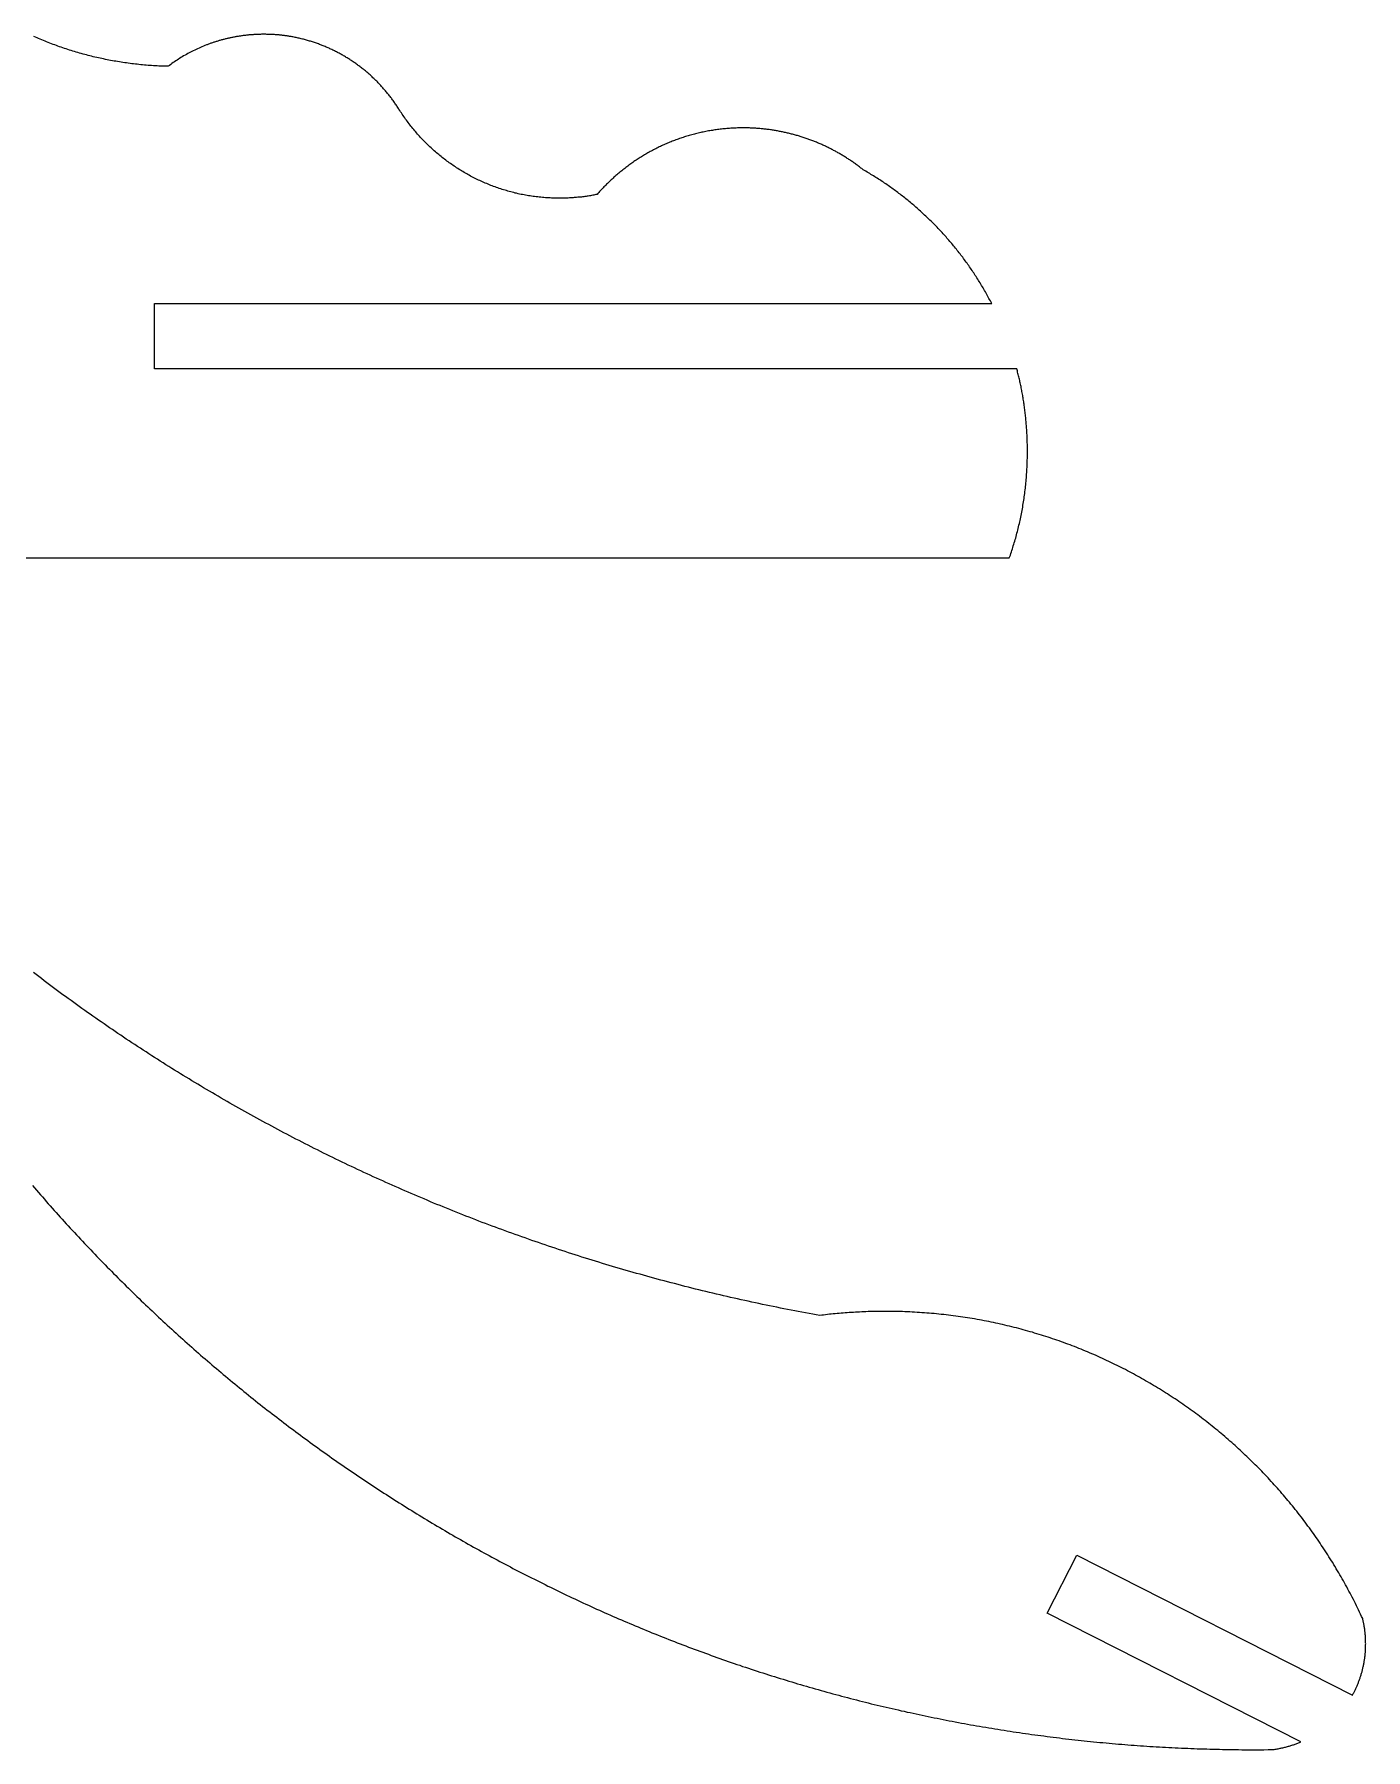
# Model space of a CAD drawing. Extents: x -331 to 1103, y -532 to 1751.
# Drawn here: x 727.1 to 976.3, y 848.4 to 1169.5 of the extents above; entities that cross this region are included whole.
import ezdxf

# ---------------------------------------------------------------- set-up
doc = ezdxf.new("R2010")
doc.units = 0
doc.layers.add('Default_Layer', color=1, linetype='CONTINUOUS')

msp = doc.modelspace()

# ---------------------------------------------------------------- linework, layer by layer
at = {"layer": 'Default_Layer'}
for points in [[(606.37, 1071.5), (909.61, 1071.5), (909.71, 1071.78), (909.81, 1072.06), (909.91, 1072.34), (910, 1072.63), (910.1, 1072.91), (910.19, 1073.2), (910.28, 1073.49), (910.37, 1073.77), (910.46, 1074.06), (910.55, 1074.36), (910.64, 1074.65), (910.72, 1074.94), (910.81, 1075.24), (910.89, 1075.53), (910.97, 1075.83), (911.05, 1076.13), (911.13, 1076.43), (911.2, 1076.73), (911.28, 1077.03), (911.35, 1077.33), (911.42, 1077.64), (911.5, 1077.94), (911.56, 1078.25), (911.63, 1078.55), (911.7, 1078.86), (911.76, 1079.17), (911.83, 1079.48), (911.89, 1079.79), (911.95, 1080.1), (912.01, 1080.42), (912.06, 1080.73), (912.12, 1081.04), (912.17, 1081.36), (912.22, 1081.68), (912.27, 1081.99), (912.32, 1082.31), (912.37, 1082.63), (912.42, 1082.95), (912.46, 1083.27), (912.5, 1083.59), (912.54, 1083.91), (912.58, 1084.24), (912.62, 1084.56), (912.65, 1084.88), (912.69, 1085.21), (912.72, 1085.53), (912.75, 1085.86), (912.78, 1086.19), (912.81, 1086.51), (912.83, 1086.84), (912.86, 1087.17), (912.88, 1087.5), (912.9, 1087.83), (912.92, 1088.16), (912.94, 1088.49), (912.95, 1088.82), (912.97, 1089.16), (912.98, 1089.49), (912.99, 1089.82), (913, 1090.16), (913, 1090.49), (913.01, 1090.83), (913.01, 1091.16), (913.01, 1091.5), (913.01, 1091.75), (913.01, 1092.01), (913, 1092.27), (913, 1092.52), (913, 1092.78), (912.99, 1093.04), (912.98, 1093.29), (912.98, 1093.55), (912.97, 1093.8), (912.96, 1094.06), (912.95, 1094.31), (912.93, 1094.56), (912.92, 1094.82), (912.91, 1095.07), (912.89, 1095.32), (912.88, 1095.58), (912.86, 1095.83), (912.84, 1096.08), (912.82, 1096.33), (912.8, 1096.58), (912.78, 1096.83), (912.76, 1097.08), (912.74, 1097.33), (912.71, 1097.58), (912.69, 1097.82), (912.66, 1098.07), (912.63, 1098.32), (912.61, 1098.56), (912.58, 1098.81), (912.55, 1099.05), (912.52, 1099.3), (912.48, 1099.54), (912.45, 1099.78), (912.42, 1100.03), (912.38, 1100.27), (912.35, 1100.51), (912.31, 1100.75), (912.28, 1100.99), (912.24, 1101.23), (912.2, 1101.47), (912.16, 1101.7), (912.12, 1101.94), (912.08, 1102.18), (912.03, 1102.41), (911.99, 1102.65), (911.95, 1102.88), (911.9, 1103.11), (911.86, 1103.35), (911.81, 1103.58), (911.76, 1103.81), (911.71, 1104.04), (911.66, 1104.27), (911.61, 1104.49), (911.56, 1104.72), (911.51, 1104.95), (911.46, 1105.17), (911.4, 1105.4), (911.35, 1105.62), (911.29, 1105.84), (911.24, 1106.06), (911.18, 1106.29), (911.12, 1106.51), (911.06, 1106.72), (911.01, 1106.94), (749.6, 1106.94), (749.6, 1119.13), (749.6, 1119.13), (906.33, 1119.13), (906.2, 1119.37), (906.07, 1119.62), (905.94, 1119.87), (905.81, 1120.11), (905.67, 1120.36), (905.54, 1120.6), (905.4, 1120.85), (905.27, 1121.09), (905.13, 1121.33), (904.99, 1121.57), (904.85, 1121.81), (904.71, 1122.05), (904.57, 1122.29), (904.43, 1122.53), (904.28, 1122.77), (904.14, 1123), (903.99, 1123.24), (903.85, 1123.47), (903.7, 1123.71), (903.55, 1123.94), (903.4, 1124.17), (903.25, 1124.41), (903.1, 1124.64), (902.95, 1124.87), (902.8, 1125.1), (902.64, 1125.33), (902.49, 1125.55), (902.33, 1125.78), (902.17, 1126.01), (902.02, 1126.23), (901.86, 1126.46), (901.7, 1126.68), (901.54, 1126.9), (901.38, 1127.13), (901.21, 1127.35), (901.05, 1127.57), (900.89, 1127.79), (900.72, 1128.01), (900.55, 1128.22), (900.39, 1128.44), (900.22, 1128.66), (900.05, 1128.87), (899.88, 1129.09), (899.71, 1129.3), (899.54, 1129.52), (899.37, 1129.73), (899.19, 1129.94), (899.02, 1130.15), (898.84, 1130.36), (898.67, 1130.57), (898.49, 1130.78), (898.31, 1130.99), (898.13, 1131.19), (897.95, 1131.4), (897.77, 1131.6), (897.59, 1131.81), (897.41, 1132.01), (897.22, 1132.21), (897.04, 1132.41), (896.85, 1132.61), (896.67, 1132.81), (896.48, 1133.01), (896.29, 1133.21), (896.11, 1133.41), (895.92, 1133.6), (895.73, 1133.8), (895.53, 1133.99), (895.34, 1134.19), (895.15, 1134.38), (894.96, 1134.57), (894.76, 1134.76), (894.57, 1134.95), (894.37, 1135.14), (894.17, 1135.33), (893.97, 1135.52), (893.77, 1135.71), (893.57, 1135.89), (893.37, 1136.08), (893.17, 1136.26), (892.97, 1136.44), (892.77, 1136.63), (892.56, 1136.81), (892.36, 1136.99), (892.15, 1137.17), (891.94, 1137.35), (891.74, 1137.53), (891.53, 1137.7), (891.32, 1137.88), (891.11, 1138.05), (890.9, 1138.23), (890.69, 1138.4), (890.47, 1138.57), (890.26, 1138.75), (890.05, 1138.92), (889.83, 1139.09), (889.61, 1139.25), (889.4, 1139.42), (889.18, 1139.59), (888.96, 1139.76), (888.74, 1139.92), (888.52, 1140.09), (888.3, 1140.25), (888.08, 1140.41), (887.86, 1140.57), (887.63, 1140.73), (887.41, 1140.89), (887.19, 1141.05), (886.96, 1141.21), (886.73, 1141.37), (886.51, 1141.52), (886.28, 1141.68), (886.05, 1141.83), (885.82, 1141.98), (885.59, 1142.14), (885.36, 1142.29), (885.13, 1142.44), (884.89, 1142.59), (884.66, 1142.74), (884.43, 1142.88), (884.19, 1143.03), (883.95, 1143.18), (883.72, 1143.32), (883.48, 1143.46), (883.24, 1143.61), (883, 1143.75), (882.76, 1143.89), (882.52, 1144.03), (882.28, 1144.17), (882.14, 1144.28), (881.99, 1144.4), (881.85, 1144.51), (881.7, 1144.62), (881.56, 1144.73), (881.41, 1144.84), (881.26, 1144.95), (881.11, 1145.06), (880.96, 1145.17), (880.82, 1145.28), (880.67, 1145.39), (880.52, 1145.49), (880.36, 1145.6), (880.21, 1145.7), (880.06, 1145.81), (879.91, 1145.91), (879.75, 1146.01), (879.6, 1146.11), (879.45, 1146.22), (879.29, 1146.32), (879.13, 1146.42), (878.98, 1146.51), (878.82, 1146.61), (878.66, 1146.71), (878.51, 1146.81), (878.35, 1146.9), (878.19, 1147), (878.03, 1147.09), (877.87, 1147.18), (877.71, 1147.28), (877.55, 1147.37), (877.38, 1147.46), (877.22, 1147.55), (877.06, 1147.64), (876.9, 1147.73), (876.73, 1147.81), (876.57, 1147.9), (876.4, 1147.99), (876.24, 1148.07), (876.07, 1148.16), (875.9, 1148.24), (875.74, 1148.32), (875.57, 1148.4), (875.4, 1148.49), (875.23, 1148.57), (875.06, 1148.64), (874.89, 1148.72), (874.72, 1148.8), (874.55, 1148.88), (874.38, 1148.95), (874.21, 1149.03), (874.04, 1149.1), (873.87, 1149.18), (873.69, 1149.25), (873.52, 1149.32), (873.35, 1149.39), (873.17, 1149.46), (873, 1149.53), (872.82, 1149.6), (872.64, 1149.67), (872.47, 1149.73), (872.29, 1149.8), (872.11, 1149.86), (871.94, 1149.93), (871.76, 1149.99), (871.58, 1150.05), (871.4, 1150.11), (871.22, 1150.17), (871.04, 1150.23), (870.86, 1150.29), (870.68, 1150.35), (870.5, 1150.4), (870.32, 1150.46), (870.14, 1150.51), (869.95, 1150.57), (869.77, 1150.62), (869.59, 1150.67), (869.4, 1150.72), (869.22, 1150.77), (869.04, 1150.82), (868.85, 1150.87), (868.67, 1150.92), (868.48, 1150.96), (868.3, 1151.01), (868.11, 1151.05), (867.92, 1151.1), (867.74, 1151.14), (867.55, 1151.18), (867.36, 1151.22), (867.17, 1151.26), (866.98, 1151.3), (866.79, 1151.34), (866.61, 1151.37), (866.42, 1151.41), (866.23, 1151.44), (866.04, 1151.48), (865.84, 1151.51), (865.65, 1151.54), (865.46, 1151.57), (865.27, 1151.6), (865.08, 1151.63), (864.89, 1151.66), (864.69, 1151.69), (864.5, 1151.71), (864.31, 1151.74), (864.11, 1151.76), (863.92, 1151.78), (863.72, 1151.8), (863.53, 1151.82), (863.34, 1151.84), (863.14, 1151.86), (862.94, 1151.88), (862.75, 1151.9), (862.55, 1151.91), (862.36, 1151.93), (862.16, 1151.94), (861.96, 1151.95), (861.76, 1151.96), (861.57, 1151.97), (861.37, 1151.98), (861.17, 1151.99), (860.97, 1152), (860.77, 1152), (860.58, 1152.01), (860.38, 1152.01), (860.18, 1152.01), (859.98, 1152.02), (859.78, 1152.02), (859.52, 1152.02), (859.27, 1152.01), (859.01, 1152.01), (858.76, 1152), (858.51, 1151.99), (858.25, 1151.99), (858, 1151.97), (857.75, 1151.96), (857.5, 1151.95), (857.25, 1151.93), (857, 1151.91), (856.75, 1151.89), (856.5, 1151.87), (856.25, 1151.85), (856, 1151.82), (855.75, 1151.8), (855.5, 1151.77), (855.26, 1151.74), (855.01, 1151.71), (854.76, 1151.67), (854.52, 1151.64), (854.27, 1151.6), (854.03, 1151.56), (853.78, 1151.52), (853.54, 1151.48), (853.3, 1151.44), (853.06, 1151.39), (852.81, 1151.35), (852.57, 1151.3), (852.33, 1151.25), (852.09, 1151.2), (851.85, 1151.15), (851.61, 1151.09), (851.38, 1151.04), (851.14, 1150.98), (850.9, 1150.92), (850.66, 1150.86), (850.43, 1150.8), (850.19, 1150.73), (849.96, 1150.67), (849.72, 1150.6), (849.49, 1150.53), (849.26, 1150.46), (849.03, 1150.39), (848.8, 1150.32), (848.57, 1150.24), (848.34, 1150.17), (848.11, 1150.09), (847.88, 1150.01), (847.65, 1149.93), (847.42, 1149.85), (847.2, 1149.77), (846.97, 1149.68), (846.74, 1149.6), (846.52, 1149.51), (846.3, 1149.42), (846.07, 1149.33), (845.85, 1149.24), (845.63, 1149.14), (845.41, 1149.05), (845.19, 1148.95), (844.97, 1148.86), (844.75, 1148.76), (844.53, 1148.66), (844.32, 1148.55), (844.1, 1148.45), (843.89, 1148.35), (843.67, 1148.24), (843.46, 1148.13), (843.24, 1148.02), (843.03, 1147.91), (842.82, 1147.8), (842.61, 1147.69), (842.4, 1147.58), (842.19, 1147.46), (841.98, 1147.34), (841.78, 1147.22), (841.57, 1147.1), (841.36, 1146.98), (841.16, 1146.86), (840.96, 1146.74), (840.75, 1146.61), (840.55, 1146.49), (840.35, 1146.36), (840.15, 1146.23), (839.95, 1146.1), (839.75, 1145.97), (839.55, 1145.84), (839.36, 1145.7), (839.16, 1145.57), (838.97, 1145.43), (838.77, 1145.29), (838.58, 1145.16), (838.39, 1145.02), (838.2, 1144.87), (838.01, 1144.73), (837.82, 1144.59), (837.63, 1144.44), (837.44, 1144.3), (837.25, 1144.15), (837.07, 1144), (836.89, 1143.85), (836.7, 1143.7), (836.52, 1143.55), (836.34, 1143.39), (836.16, 1143.24), (835.98, 1143.08), (835.8, 1142.93), (835.62, 1142.77), (835.45, 1142.61), (835.27, 1142.45), (835.1, 1142.29), (834.92, 1142.13), (834.75, 1141.96), (834.58, 1141.8), (834.41, 1141.63), (834.24, 1141.47), (834.07, 1141.3), (833.91, 1141.13), (833.74, 1140.96), (833.58, 1140.79), (833.41, 1140.61), (833.25, 1140.44), (833.09, 1140.27), (832.93, 1140.09), (832.77, 1139.91), (832.61, 1139.74), (832.45, 1139.56), (832.25, 1139.52), (832.05, 1139.48), (831.85, 1139.44), (831.65, 1139.4), (831.44, 1139.36), (831.23, 1139.33), (831.02, 1139.29), (830.81, 1139.26), (830.6, 1139.23), (830.39, 1139.2), (830.17, 1139.17), (829.96, 1139.14), (829.74, 1139.11), (829.52, 1139.08), (829.3, 1139.06), (829.08, 1139.04), (828.86, 1139.02), (828.63, 1138.99), (828.41, 1138.98), (828.19, 1138.96), (827.96, 1138.94), (827.73, 1138.93), (827.5, 1138.91), (827.28, 1138.9), (827.05, 1138.89), (826.82, 1138.88), (826.59, 1138.87), (826.36, 1138.86), (826.12, 1138.86), (825.89, 1138.86), (825.66, 1138.85), (825.43, 1138.85), (825.13, 1138.85), (824.84, 1138.86), (824.54, 1138.86), (824.25, 1138.87), (823.95, 1138.88), (823.66, 1138.9), (823.37, 1138.91), (823.08, 1138.93), (822.79, 1138.95), (822.5, 1138.97), (822.21, 1139), (821.92, 1139.02), (821.63, 1139.05), (821.35, 1139.09), (821.06, 1139.12), (820.77, 1139.16), (820.49, 1139.19), (820.2, 1139.24), (819.92, 1139.28), (819.64, 1139.32), (819.35, 1139.37), (819.07, 1139.42), (818.79, 1139.47), (818.51, 1139.53), (818.23, 1139.58), (817.95, 1139.64), (817.68, 1139.7), (817.4, 1139.77), (817.12, 1139.83), (816.85, 1139.9), (816.57, 1139.97), (816.3, 1140.04), (816.03, 1140.11), (815.76, 1140.19), (815.49, 1140.27), (815.22, 1140.35), (814.95, 1140.43), (814.68, 1140.51), (814.41, 1140.6), (814.15, 1140.69), (813.88, 1140.78), (813.62, 1140.87), (813.35, 1140.97), (813.09, 1141.06), (812.83, 1141.16), (812.57, 1141.26), (812.31, 1141.37), (812.05, 1141.47), (811.79, 1141.58), (811.53, 1141.69), (811.28, 1141.8), (811.02, 1141.91), (810.77, 1142.02), (810.52, 1142.14), (810.27, 1142.26), (810.02, 1142.38), (809.77, 1142.5), (809.52, 1142.62), (809.27, 1142.75), (809.03, 1142.88), (808.78, 1143.01), (808.54, 1143.14), (808.29, 1143.27), (808.05, 1143.41), (807.81, 1143.55), (807.57, 1143.69), (807.33, 1143.83), (807.1, 1143.97), (806.86, 1144.11), (806.63, 1144.26), (806.39, 1144.41), (806.16, 1144.56), (805.93, 1144.71), (805.7, 1144.86), (805.47, 1145.02), (805.24, 1145.18), (805.02, 1145.33), (804.79, 1145.49), (804.57, 1145.66), (804.35, 1145.82), (804.13, 1145.99), (803.91, 1146.15), (803.69, 1146.32), (803.47, 1146.49), (803.26, 1146.66), (803.04, 1146.84), (802.83, 1147.01), (802.62, 1147.19), (802.41, 1147.37), (802.2, 1147.55), (801.99, 1147.73), (801.79, 1147.92), (801.58, 1148.1), (801.38, 1148.29), (801.18, 1148.48), (800.97, 1148.67), (800.78, 1148.86), (800.58, 1149.05), (800.38, 1149.25), (800.19, 1149.44), (799.99, 1149.64), (799.8, 1149.84), (799.61, 1150.04), (799.42, 1150.24), (799.24, 1150.45), (799.05, 1150.65), (798.87, 1150.86), (798.68, 1151.07), (798.5, 1151.28), (798.32, 1151.49), (798.15, 1151.7), (797.97, 1151.91), (797.79, 1152.13), (797.62, 1152.35), (797.45, 1152.56), (797.28, 1152.78), (797.11, 1153), (796.94, 1153.23), (796.78, 1153.45), (796.62, 1153.67), (796.45, 1153.9), (796.29, 1154.13), (796.13, 1154.36), (795.98, 1154.59), (795.82, 1154.82), (795.67, 1155.05), (795.52, 1155.29), (795.37, 1155.52), (795.26, 1155.68), (795.16, 1155.85), (795.05, 1156.01), (794.95, 1156.17), (794.84, 1156.33), (794.73, 1156.49), (794.62, 1156.65), (794.51, 1156.8), (794.4, 1156.96), (794.29, 1157.12), (794.18, 1157.27), (794.06, 1157.43), (793.95, 1157.58), (793.83, 1157.73), (793.72, 1157.88), (793.6, 1158.03), (793.48, 1158.19), (793.36, 1158.33), (793.24, 1158.48), (793.12, 1158.63), (793, 1158.78), (792.87, 1158.93), (792.75, 1159.07), (792.63, 1159.22), (792.5, 1159.36), (792.37, 1159.5), (792.25, 1159.65), (792.12, 1159.79), (791.99, 1159.93), (791.86, 1160.07), (791.73, 1160.21), (791.6, 1160.34), (791.47, 1160.48), (791.33, 1160.62), (791.2, 1160.75), (791.06, 1160.89), (790.93, 1161.02), (790.79, 1161.15), (790.65, 1161.29), (790.51, 1161.42), (790.38, 1161.55), (790.24, 1161.68), (790.09, 1161.81), (789.95, 1161.93), (789.81, 1162.06), (789.67, 1162.18), (789.52, 1162.31), (789.38, 1162.43), (789.23, 1162.56), (789.09, 1162.68), (788.94, 1162.8), (788.79, 1162.92), (788.64, 1163.04), (788.49, 1163.16), (788.34, 1163.27), (788.19, 1163.39), (788.04, 1163.51), (787.89, 1163.62), (787.74, 1163.73), (787.58, 1163.85), (787.43, 1163.96), (787.27, 1164.07), (787.11, 1164.18), (786.96, 1164.29), (786.8, 1164.4), (786.64, 1164.5), (786.48, 1164.61), (786.32, 1164.71), (786.16, 1164.82), (786, 1164.92), (785.84, 1165.02), (785.68, 1165.12), (785.51, 1165.22), (785.35, 1165.32), (785.18, 1165.42), (785.02, 1165.52), (784.85, 1165.61), (784.68, 1165.71), (784.52, 1165.8), (784.35, 1165.89), (784.18, 1165.98), (784.01, 1166.07), (783.84, 1166.16), (783.67, 1166.25), (783.5, 1166.34), (783.32, 1166.43), (783.15, 1166.51), (782.98, 1166.59), (782.8, 1166.68), (782.63, 1166.76), (782.45, 1166.84), (782.28, 1166.92), (782.1, 1167), (781.92, 1167.08), (781.74, 1167.15), (781.56, 1167.23), (781.38, 1167.3), (781.2, 1167.38), (781.02, 1167.45), (780.84, 1167.52), (780.66, 1167.59), (780.48, 1167.66), (780.3, 1167.73), (780.11, 1167.79), (779.93, 1167.86), (779.74, 1167.92), (779.56, 1167.98), (779.37, 1168.05), (779.18, 1168.11), (779, 1168.17), (778.81, 1168.23), (778.62, 1168.28), (778.43, 1168.34), (778.24, 1168.39), (778.05, 1168.45), (777.86, 1168.5), (777.67, 1168.55), (777.48, 1168.6), (777.29, 1168.65), (777.09, 1168.7), (776.9, 1168.74), (776.71, 1168.79), (776.51, 1168.83), (776.32, 1168.88), (776.12, 1168.92), (775.93, 1168.96), (775.73, 1169), (775.53, 1169.04), (775.38, 1169.07), (775.22, 1169.1), (775.07, 1169.12), (774.91, 1169.15), (774.75, 1169.18), (774.59, 1169.2), (774.43, 1169.23), (774.26, 1169.25), (774.1, 1169.27), (773.93, 1169.3), (773.77, 1169.32), (773.6, 1169.34), (773.43, 1169.36), (773.26, 1169.37), (773.09, 1169.39), (772.92, 1169.41), (772.75, 1169.42), (772.58, 1169.44), (772.4, 1169.45), (772.23, 1169.46), (772.05, 1169.48), (771.88, 1169.49), (771.7, 1169.5), (771.52, 1169.51), (771.35, 1169.51), (771.17, 1169.52), (770.99, 1169.53), (770.81, 1169.53), (770.63, 1169.53), (770.45, 1169.54), (770.27, 1169.54), (770.09, 1169.54), (769.93, 1169.54), (769.78, 1169.54), (769.62, 1169.54), (769.46, 1169.53), (769.3, 1169.53), (769.14, 1169.52), (768.99, 1169.52), (768.83, 1169.51), (768.67, 1169.51), (768.52, 1169.5), (768.36, 1169.49), (768.2, 1169.48), (768.05, 1169.47), (767.89, 1169.46), (767.74, 1169.45), (767.58, 1169.43), (767.43, 1169.42), (767.27, 1169.41), (767.12, 1169.39), (766.96, 1169.38), (766.81, 1169.36), (766.66, 1169.34), (766.5, 1169.33), (766.35, 1169.31), (766.2, 1169.29), (766.04, 1169.27), (765.89, 1169.25), (765.74, 1169.22), (765.59, 1169.2), (765.43, 1169.18), (765.28, 1169.15), (765.13, 1169.13), (764.98, 1169.1), (764.83, 1169.08), (764.68, 1169.05), (764.53, 1169.02), (764.38, 1168.99), (764.23, 1168.96), (764.08, 1168.93), (763.93, 1168.9), (763.78, 1168.87), (763.63, 1168.84), (763.49, 1168.81), (763.34, 1168.77), (763.19, 1168.74), (763.04, 1168.7), (762.9, 1168.67), (762.75, 1168.63), (762.6, 1168.59), (762.46, 1168.55), (762.31, 1168.51), (762.16, 1168.48), (762.02, 1168.44), (761.87, 1168.39), (761.73, 1168.35), (761.59, 1168.31), (761.44, 1168.27), (761.3, 1168.22), (761.15, 1168.18), (761.01, 1168.13), (760.87, 1168.09), (760.73, 1168.04), (760.58, 1167.99), (760.44, 1167.95), (760.3, 1167.9), (760.16, 1167.85), (760.02, 1167.8), (759.88, 1167.75), (759.74, 1167.7), (759.6, 1167.64), (759.46, 1167.59), (759.32, 1167.54), (759.04, 1167.43), (758.77, 1167.32), (758.5, 1167.2), (758.22, 1167.09), (757.95, 1166.97), (757.68, 1166.85), (757.41, 1166.72), (757.15, 1166.59), (756.88, 1166.46), (756.62, 1166.33), (756.36, 1166.2), (756.1, 1166.06), (755.84, 1165.92), (755.58, 1165.78), (755.33, 1165.64), (755.07, 1165.49), (754.82, 1165.34), (754.57, 1165.19), (754.32, 1165.03), (754.08, 1164.88), (753.83, 1164.72), (753.59, 1164.56), (753.35, 1164.4), (753.11, 1164.23), (752.87, 1164.06), (752.64, 1163.89), (752.4, 1163.72), (752.17, 1163.55), (751.83, 1163.55), (751.48, 1163.56), (751.14, 1163.58), (750.79, 1163.59), (750.45, 1163.6), (750.11, 1163.62), (749.77, 1163.64), (749.43, 1163.66), (749.08, 1163.68), (748.74, 1163.71), (748.4, 1163.73), (748.06, 1163.76), (747.73, 1163.79), (747.39, 1163.82), (747.05, 1163.85), (746.71, 1163.88), (746.38, 1163.92), (746.04, 1163.96), (745.7, 1164), (745.37, 1164.04), (745.03, 1164.08), (744.7, 1164.12), (744.37, 1164.17), (744.03, 1164.22), (743.7, 1164.27), (743.37, 1164.32), (743.04, 1164.37), (742.71, 1164.42), (742.38, 1164.48), (742.05, 1164.54), (741.72, 1164.6), (741.39, 1164.66), (741.06, 1164.72), (740.74, 1164.78), (740.41, 1164.85), (740.09, 1164.92), (739.76, 1164.99), (739.44, 1165.06), (739.11, 1165.13), (738.79, 1165.2), (738.47, 1165.28), (738.14, 1165.35), (737.82, 1165.43), (737.5, 1165.51), (737.18, 1165.6), (736.86, 1165.68), (736.55, 1165.76), (736.23, 1165.85), (735.91, 1165.94), (735.59, 1166.03), (735.28, 1166.12), (734.96, 1166.21), (734.65, 1166.3), (734.34, 1166.4), (734.02, 1166.5), (733.71, 1166.6), (733.4, 1166.7), (733.09, 1166.8), (732.78, 1166.9), (732.47, 1167.01), (732.16, 1167.11), (731.85, 1167.22), (731.54, 1167.33), (731.24, 1167.44), (730.93, 1167.55), (730.63, 1167.66), (730.32, 1167.78), (730.02, 1167.9), (729.72, 1168.01), (729.42, 1168.13), (729.12, 1168.25), (728.82, 1168.38), (728.52, 1168.5), (728.22, 1168.63), (727.92, 1168.75), (727.62, 1168.88), (727.33, 1169.01), (727.03, 1169.14)], [(726.8, 954), (727.16, 953.58), (727.53, 953.15), (727.89, 952.73), (728.26, 952.31), (728.63, 951.89), (729, 951.46), (729.36, 951.04), (729.73, 950.62), (730.1, 950.2), (730.48, 949.79), (730.85, 949.37), (731.22, 948.95), (731.59, 948.53), (731.97, 948.12), (732.34, 947.7), (732.72, 947.29), (733.1, 946.87), (733.47, 946.46), (733.85, 946.05), (734.23, 945.64), (734.61, 945.23), (734.99, 944.82), (735.37, 944.41), (735.75, 944), (736.14, 943.59), (736.52, 943.18), (736.9, 942.78), (737.29, 942.37), (737.67, 941.97), (738.06, 941.56), (738.44, 941.16), (738.83, 940.76), (739.22, 940.35), (739.61, 939.95), (740, 939.55), (740.39, 939.15), (740.78, 938.75), (741.17, 938.35), (741.56, 937.96), (741.96, 937.56), (742.35, 937.16), (742.75, 936.77), (743.14, 936.37), (743.54, 935.98), (743.93, 935.59), (744.33, 935.19), (744.73, 934.8), (745.13, 934.41), (745.53, 934.02), (745.93, 933.63), (746.33, 933.24), (746.73, 932.85), (747.13, 932.46), (747.53, 932.08), (747.94, 931.69), (748.34, 931.31), (748.75, 930.92), (749.15, 930.54), (749.56, 930.16), (749.97, 929.77), (750.37, 929.39), (750.78, 929.01), (751.19, 928.63), (751.6, 928.25), (752.01, 927.87), (752.42, 927.5), (752.83, 927.12), (753.25, 926.74), (753.66, 926.37), (754.07, 925.99), (754.49, 925.62), (754.9, 925.25), (755.32, 924.88), (755.74, 924.5), (756.15, 924.13), (756.57, 923.76), (756.99, 923.39), (757.41, 923.03), (757.83, 922.66), (758.25, 922.29), (758.67, 921.92), (759.09, 921.56), (759.51, 921.19), (759.94, 920.83), (760.36, 920.47), (760.79, 920.11), (761.21, 919.74), (761.64, 919.38), (762.06, 919.02), (762.49, 918.67), (762.92, 918.31), (763.35, 917.95), (763.78, 917.59), (764.21, 917.24), (764.64, 916.88), (765.07, 916.53), (765.5, 916.17), (765.93, 915.82), (766.36, 915.47), (766.8, 915.12), (767.23, 914.77), (767.67, 914.42), (768.1, 914.07), (768.54, 913.72), (768.98, 913.37), (769.41, 913.03), (769.85, 912.68), (770.29, 912.34), (770.73, 911.99), (771.17, 911.65), (771.61, 911.31), (772.05, 910.97), (772.49, 910.63), (772.94, 910.29), (773.38, 909.95), (773.82, 909.61), (774.27, 909.27), (774.71, 908.93), (775.16, 908.6), (775.61, 908.26), (776.05, 907.93), (776.5, 907.6), (776.95, 907.26), (777.4, 906.93), (777.85, 906.6), (778.3, 906.27), (778.75, 905.94), (779.2, 905.61), (779.65, 905.28), (780.1, 904.96), (780.56, 904.63), (781.01, 904.31), (781.47, 903.98), (781.92, 903.66), (782.38, 903.34), (782.83, 903.01), (783.29, 902.69), (783.75, 902.37), (784.2, 902.05), (784.66, 901.74), (785.12, 901.42), (785.58, 901.1), (786.04, 900.78), (786.5, 900.47), (786.97, 900.16), (787.43, 899.84), (787.89, 899.53), (788.35, 899.22), (788.82, 898.91), (789.28, 898.6), (789.75, 898.29), (790.21, 897.98), (790.68, 897.67), (791.15, 897.36), (791.61, 897.06), (792.08, 896.75), (792.55, 896.45), (793.02, 896.15), (793.49, 895.84), (793.96, 895.54), (794.43, 895.24), (794.9, 894.94), (795.38, 894.64), (795.85, 894.34), (796.32, 894.05), (796.8, 893.75), (797.27, 893.45), (797.75, 893.16), (798.22, 892.87), (798.7, 892.57), (799.17, 892.28), (799.65, 891.99), (800.13, 891.7), (800.61, 891.41), (801.09, 891.12), (801.57, 890.83), (802.05, 890.55), (802.53, 890.26), (803.01, 889.98), (803.49, 889.69), (803.97, 889.41), (804.46, 889.13), (804.94, 888.84), (805.43, 888.56), (805.91, 888.28), (806.4, 888), (806.88, 887.73), (807.37, 887.45), (807.85, 887.17), (808.34, 886.9), (808.83, 886.62), (809.32, 886.35), (809.81, 886.08), (810.3, 885.81), (810.79, 885.53), (811.28, 885.26), (811.77, 884.99), (812.26, 884.73), (812.75, 884.46), (813.25, 884.19), (813.74, 883.93), (814.24, 883.66), (814.73, 883.4), (815.22, 883.14), (815.72, 882.87), (816.22, 882.61), (816.71, 882.35), (817.21, 882.09), (817.71, 881.84), (818.21, 881.58), (818.71, 881.32), (819.21, 881.07), (819.71, 880.81), (820.21, 880.56), (820.71, 880.3), (821.21, 880.05), (821.71, 879.8), (822.21, 879.55), (822.72, 879.3), (823.22, 879.05), (823.72, 878.81), (824.23, 878.56), (824.73, 878.31), (825.24, 878.07), (825.74, 877.83), (826.25, 877.58), (826.76, 877.34), (827.27, 877.1), (827.77, 876.86), (828.28, 876.62), (828.79, 876.38), (829.3, 876.15), (829.81, 875.91), (830.32, 875.67), (830.83, 875.44), (831.35, 875.21), (831.86, 874.97), (832.37, 874.74), (832.88, 874.51), (833.4, 874.28), (833.91, 874.05), (834.43, 873.82), (834.94, 873.6), (835.46, 873.37), (835.98, 873.15), (836.49, 872.92), (837.01, 872.7), (837.53, 872.48), (838.05, 872.26), (838.56, 872.04), (839.08, 871.82), (839.6, 871.6), (840.12, 871.38), (840.64, 871.16), (841.16, 870.95), (841.69, 870.73), (842.21, 870.52), (842.73, 870.31), (843.25, 870.1), (843.78, 869.89), (844.3, 869.68), (844.83, 869.47), (845.35, 869.26), (845.88, 869.05), (846.4, 868.85), (846.93, 868.64), (847.46, 868.44), (847.98, 868.23), (848.51, 868.03), (849.04, 867.83), (849.57, 867.63), (850.1, 867.43), (850.63, 867.23), (851.16, 867.04), (851.69, 866.84), (852.22, 866.65), (852.75, 866.45), (853.28, 866.26), (853.82, 866.07), (854.35, 865.87), (854.88, 865.68), (855.42, 865.49), (855.95, 865.31), (856.48, 865.12), (857.02, 864.93), (857.56, 864.75), (858.09, 864.56), (858.63, 864.38), (859.16, 864.2), (859.7, 864.01), (860.24, 863.83), (860.78, 863.65), (861.32, 863.48), (861.86, 863.3), (862.4, 863.12), (862.94, 862.95), (863.48, 862.77), (864.02, 862.6), (864.56, 862.43), (865.1, 862.25), (865.64, 862.08), (866.19, 861.91), (866.73, 861.75), (867.27, 861.58), (867.82, 861.41), (868.36, 861.25), (868.91, 861.08), (869.45, 860.92), (870, 860.76), (870.54, 860.59), (871.09, 860.43), (871.64, 860.27), (872.18, 860.12), (872.73, 859.96), (873.28, 859.8), (873.83, 859.65), (874.38, 859.49), (874.93, 859.34), (875.48, 859.19), (876.03, 859.04), (876.58, 858.89), (877.13, 858.74), (877.68, 858.59), (878.23, 858.44), (878.79, 858.29), (879.34, 858.15), (879.89, 858), (880.45, 857.86), (881, 857.72), (881.56, 857.58), (882.11, 857.44), (882.67, 857.3), (883.22, 857.16), (883.78, 857.02), (884.33, 856.89), (884.89, 856.75), (885.45, 856.62), (886.01, 856.49), (886.56, 856.36), (887.12, 856.23), (887.68, 856.1), (888.24, 855.97), (888.8, 855.84), (889.36, 855.71), (889.92, 855.59), (890.48, 855.46), (891.04, 855.34), (891.6, 855.22), (892.17, 855.1), (892.73, 854.98), (893.29, 854.86), (893.86, 854.74), (894.42, 854.62), (894.98, 854.51), (895.55, 854.39), (896.11, 854.28), (896.68, 854.16), (897.24, 854.05), (897.81, 853.94), (898.37, 853.83), (898.94, 853.72), (899.51, 853.62), (900.08, 853.51), (900.64, 853.4), (901.21, 853.3), (901.78, 853.2), (902.35, 853.09), (902.92, 852.99), (903.49, 852.89), (904.06, 852.79), (904.63, 852.7), (905.2, 852.6), (905.77, 852.5), (906.34, 852.41), (906.91, 852.32), (907.48, 852.22), (908.06, 852.13), (908.63, 852.04), (909.2, 851.95), (909.78, 851.86), (910.35, 851.78), (910.92, 851.69), (911.5, 851.61), (912.07, 851.52), (912.65, 851.44), (913.22, 851.36), (913.8, 851.28), (914.38, 851.2), (914.95, 851.12), (915.53, 851.04), (916.11, 850.97), (916.68, 850.89), (917.26, 850.82), (917.84, 850.74), (918.42, 850.67), (919, 850.6), (919.58, 850.53), (920.16, 850.46), (920.74, 850.4), (921.32, 850.33), (921.9, 850.26), (922.48, 850.2), (923.06, 850.14), (923.64, 850.08), (924.22, 850.01), (924.81, 849.95), (925.39, 849.9), (925.97, 849.84), (926.56, 849.78), (927.14, 849.73), (927.72, 849.67), (928.31, 849.62), (928.89, 849.57), (929.48, 849.52), (930.06, 849.47), (930.65, 849.42), (931.23, 849.37), (931.82, 849.33), (932.41, 849.28), (932.99, 849.24), (933.58, 849.19), (934.17, 849.15), (934.76, 849.11), (935.34, 849.07), (935.93, 849.03), (936.52, 849), (937.11, 848.96), (937.7, 848.92), (938.29, 848.89), (938.88, 848.86), (939.47, 848.83), (940.06, 848.8), (940.65, 848.77), (941.24, 848.74), (941.83, 848.71), (942.42, 848.69), (943.02, 848.66), (943.61, 848.64), (944.2, 848.61), (944.79, 848.59), (945.39, 848.57), (945.98, 848.55), (946.57, 848.54), (947.17, 848.52), (947.76, 848.5), (948.36, 848.49), (948.95, 848.48), (949.55, 848.46), (950.14, 848.45), (950.74, 848.44), (951.33, 848.43), (951.93, 848.43), (952.53, 848.42), (953.12, 848.41), (953.72, 848.41), (954.32, 848.41), (954.91, 848.41), (955.51, 848.41), (956.38, 848.41), (957.24, 848.41), (958.06, 848.42), (958.83, 848.42), (959.01, 848.45), (959.2, 848.47), (959.38, 848.5), (959.57, 848.53), (959.75, 848.56), (959.93, 848.59), (960.11, 848.63), (960.29, 848.66), (960.47, 848.7), (960.64, 848.74), (960.82, 848.77), (960.99, 848.81), (961.17, 848.86), (961.34, 848.9), (961.51, 848.94), (961.68, 848.99), (961.85, 849.04), (962.01, 849.08), (962.18, 849.13), (962.34, 849.18), (962.51, 849.23), (962.67, 849.29), (962.83, 849.34), (962.99, 849.4), (963.14, 849.45), (963.3, 849.51), (963.45, 849.57), (963.61, 849.63), (963.76, 849.69), (963.91, 849.75), (964.06, 849.81), (964.21, 849.88), (916.72, 873.99), (916.72, 873.99), (922.23, 884.85), (973.87, 858.64), (973.94, 858.77), (974.01, 858.9), (974.08, 859.03), (974.15, 859.17), (974.22, 859.3), (974.28, 859.43), (974.35, 859.57), (974.42, 859.7), (974.48, 859.84), (974.54, 859.98), (974.61, 860.11), (974.67, 860.25), (974.73, 860.39), (974.79, 860.53), (974.85, 860.67), (974.9, 860.81), (974.96, 860.96), (975.01, 861.1), (975.07, 861.24), (975.12, 861.39), (975.17, 861.53), (975.23, 861.68), (975.28, 861.82), (975.32, 861.97), (975.37, 862.11), (975.42, 862.26), (975.46, 862.41), (975.51, 862.56), (975.55, 862.71), (975.59, 862.86), (975.64, 863.01), (975.68, 863.16), (975.71, 863.31), (975.75, 863.46), (975.79, 863.62), (975.82, 863.77), (975.86, 863.92), (975.89, 864.08), (975.92, 864.23), (975.96, 864.39), (975.98, 864.54), (976.01, 864.7), (976.04, 864.86), (976.07, 865.01), (976.09, 865.17), (976.12, 865.33), (976.14, 865.49), (976.16, 865.65), (976.18, 865.81), (976.2, 865.97), (976.21, 866.13), (976.23, 866.29), (976.25, 866.45), (976.26, 866.61), (976.27, 866.77), (976.28, 866.93), (976.29, 867.09), (976.3, 867.26), (976.31, 867.42), (976.31, 867.58), (976.32, 867.75), (976.32, 867.91), (976.32, 868.08), (976.33, 868.24), (976.32, 868.4), (976.32, 868.56), (976.32, 868.71), (976.32, 868.87), (976.31, 869.03), (976.3, 869.18), (976.3, 869.34), (976.29, 869.49), (976.28, 869.64), (976.27, 869.8), (976.25, 869.95), (976.24, 870.1), (976.23, 870.25), (976.21, 870.41), (976.19, 870.56), (976.18, 870.71), (976.16, 870.85), (976.14, 871), (976.12, 871.15), (976.1, 871.3), (976.07, 871.44), (976.05, 871.59), (976.02, 871.73), (976, 871.87), (975.97, 872.01), (975.94, 872.15), (975.91, 872.29), (975.88, 872.43), (975.85, 872.57), (975.82, 872.71), (975.79, 872.84), (975.76, 872.97), (975.57, 873.37), (975.38, 873.77), (975.19, 874.17), (975, 874.57), (974.81, 874.97), (974.61, 875.36), (974.42, 875.75), (974.22, 876.15), (974.02, 876.54), (973.82, 876.93), (973.61, 877.32), (973.41, 877.71), (973.2, 878.1), (972.99, 878.48), (972.78, 878.87), (972.57, 879.25), (972.36, 879.64), (972.15, 880.02), (971.93, 880.4), (971.71, 880.78), (971.49, 881.16), (971.27, 881.54), (971.05, 881.92), (970.83, 882.29), (970.6, 882.67), (970.38, 883.04), (970.15, 883.42), (969.92, 883.79), (969.69, 884.16), (969.45, 884.53), (969.22, 884.89), (968.98, 885.26), (968.75, 885.63), (968.51, 885.99), (968.27, 886.36), (968.02, 886.72), (967.78, 887.08), (967.53, 887.44), (967.29, 887.8), (967.04, 888.16), (966.79, 888.51), (966.54, 888.87), (966.29, 889.22), (966.03, 889.58), (965.78, 889.93), (965.52, 890.28), (965.26, 890.63), (965, 890.98), (964.74, 891.32), (964.48, 891.67), (964.22, 892.01), (963.95, 892.36), (963.68, 892.7), (963.41, 893.04), (963.14, 893.38), (962.87, 893.72), (962.6, 894.06), (962.33, 894.39), (962.05, 894.73), (961.77, 895.06), (961.5, 895.39), (961.22, 895.72), (960.94, 896.05), (960.65, 896.38), (960.37, 896.71), (960.09, 897.03), (959.8, 897.36), (959.51, 897.68), (959.22, 898), (958.93, 898.32), (958.64, 898.64), (958.35, 898.96), (958.05, 899.28), (957.76, 899.59), (957.46, 899.91), (957.16, 900.22), (956.86, 900.53), (956.56, 900.84), (956.26, 901.15), (955.95, 901.46), (955.65, 901.76), (955.34, 902.07), (955.03, 902.37), (954.73, 902.67), (954.41, 902.97), (954.1, 903.27), (953.79, 903.57), (953.48, 903.87), (953.16, 904.16), (952.84, 904.46), (952.53, 904.75), (952.21, 905.04), (951.89, 905.33), (951.57, 905.62), (951.24, 905.9), (950.92, 906.19), (950.59, 906.47), (950.27, 906.75), (949.94, 907.04), (949.61, 907.32), (949.28, 907.59), (948.95, 907.87), (948.62, 908.15), (948.28, 908.42), (947.95, 908.69), (947.61, 908.96), (947.28, 909.23), (946.94, 909.5), (946.6, 909.76), (946.26, 910.03), (945.91, 910.29), (945.57, 910.56), (945.23, 910.82), (944.88, 911.07), (944.54, 911.33), (944.19, 911.59), (943.84, 911.84), (943.49, 912.09), (943.14, 912.35), (942.79, 912.6), (942.43, 912.84), (942.08, 913.09), (941.72, 913.34), (941.37, 913.58), (941.01, 913.82), (940.65, 914.06), (940.29, 914.3), (939.93, 914.54), (939.57, 914.77), (939.2, 915.01), (938.84, 915.24), (938.47, 915.47), (938.11, 915.7), (937.74, 915.93), (937.37, 916.16), (937, 916.38), (936.63, 916.6), (936.26, 916.83), (935.89, 917.05), (935.51, 917.26), (935.14, 917.48), (934.76, 917.7), (934.39, 917.91), (934.01, 918.12), (933.63, 918.33), (933.25, 918.54), (932.87, 918.75), (932.49, 918.95), (932.11, 919.16), (931.72, 919.36), (931.34, 919.56), (930.95, 919.76), (930.56, 919.95), (930.18, 920.15), (929.79, 920.34), (929.4, 920.53), (929.01, 920.72), (928.62, 920.91), (928.22, 921.1), (927.83, 921.29), (927.44, 921.47), (927.04, 921.65), (926.65, 921.83), (926.25, 922.01), (925.85, 922.19), (925.45, 922.36), (925.05, 922.53), (924.65, 922.7), (924.25, 922.87), (923.85, 923.04), (923.44, 923.21), (923.04, 923.37), (922.63, 923.54), (922.23, 923.7), (921.82, 923.86), (921.41, 924.01), (921, 924.17), (920.6, 924.32), (920.19, 924.47), (919.77, 924.62), (919.36, 924.77), (918.95, 924.92), (918.54, 925.06), (918.12, 925.21), (917.71, 925.35), (917.29, 925.49), (916.87, 925.62), (916.45, 925.76), (916.04, 925.89), (915.62, 926.03), (915.2, 926.16), (914.78, 926.28), (914.35, 926.41), (913.93, 926.54), (913.51, 926.66), (913.08, 926.78), (912.66, 926.9), (912.23, 927.02), (911.81, 927.13), (911.38, 927.24), (910.95, 927.36), (910.52, 927.46), (910.09, 927.57), (909.66, 927.68), (909.23, 927.78), (908.8, 927.88), (908.37, 927.98), (907.94, 928.08), (907.5, 928.18), (907.07, 928.27), (906.63, 928.37), (906.2, 928.46), (905.76, 928.54), (905.32, 928.63), (904.88, 928.72), (904.44, 928.8), (904.01, 928.88), (903.57, 928.96), (903.12, 929.04), (902.68, 929.11), (902.24, 929.18), (901.8, 929.25), (901.36, 929.32), (900.91, 929.39), (900.47, 929.45), (900.02, 929.52), (899.58, 929.58), (899.13, 929.64), (898.68, 929.69), (898.23, 929.75), (897.79, 929.8), (897.34, 929.85), (896.89, 929.9), (896.44, 929.95), (895.99, 929.99), (895.53, 930.04), (895.08, 930.08), (894.63, 930.12), (894.18, 930.15), (893.72, 930.19), (893.27, 930.22), (892.81, 930.25), (892.36, 930.28), (891.9, 930.31), (891.45, 930.33), (890.99, 930.35), (890.53, 930.37), (890.07, 930.39), (889.61, 930.41), (889.15, 930.42), (888.69, 930.43), (888.23, 930.44), (887.77, 930.45), (887.31, 930.45), (886.85, 930.46), (886.39, 930.46), (885.98, 930.46), (885.58, 930.45), (885.18, 930.45), (884.78, 930.44), (884.38, 930.44), (883.98, 930.43), (883.58, 930.42), (883.18, 930.41), (882.78, 930.39), (882.38, 930.38), (881.99, 930.36), (881.6, 930.34), (881.2, 930.32), (880.81, 930.3), (880.43, 930.28), (880.04, 930.26), (879.65, 930.23), (879.27, 930.21), (878.89, 930.18), (878.51, 930.15), (878.14, 930.12), (877.76, 930.09), (877.39, 930.05), (877.02, 930.02), (876.65, 929.98), (876.29, 929.95), (875.93, 929.91), (875.57, 929.87), (875.22, 929.83), (874.86, 929.78), (874.51, 929.74), (874.17, 929.69), (873.49, 929.82), (872.82, 929.94), (872.14, 930.06), (871.47, 930.19), (870.79, 930.31), (870.12, 930.44), (869.45, 930.57), (868.78, 930.7), (868.1, 930.83), (867.43, 930.96), (866.76, 931.09), (866.09, 931.23), (865.43, 931.36), (864.76, 931.5), (864.09, 931.64), (863.42, 931.78), (862.76, 931.92), (862.09, 932.06), (861.43, 932.2), (860.76, 932.35), (860.1, 932.49), (859.43, 932.64), (858.77, 932.79), (858.11, 932.94), (857.45, 933.09), (856.79, 933.24), (856.13, 933.39), (855.47, 933.54), (854.81, 933.7), (854.15, 933.85), (853.5, 934.01), (852.84, 934.17), (852.18, 934.33), (851.53, 934.49), (850.87, 934.65), (850.22, 934.81), (849.57, 934.98), (848.91, 935.14), (848.26, 935.31), (847.61, 935.48), (846.96, 935.65), (846.31, 935.82), (845.66, 935.99), (845.01, 936.16), (844.36, 936.33), (843.71, 936.51), (843.07, 936.68), (842.42, 936.86), (841.77, 937.04), (841.13, 937.22), (840.49, 937.4), (839.84, 937.58), (839.2, 937.76), (838.56, 937.94), (837.91, 938.13), (837.27, 938.31), (836.63, 938.5), (835.99, 938.69), (835.35, 938.88), (834.72, 939.07), (834.08, 939.26), (833.44, 939.45), (832.81, 939.65), (832.17, 939.84), (831.53, 940.04), (830.9, 940.24), (830.27, 940.43), (829.63, 940.63), (829, 940.83), (828.37, 941.04), (827.74, 941.24), (827.11, 941.44), (826.48, 941.65), (825.85, 941.85), (825.22, 942.06), (824.59, 942.27), (823.97, 942.48), (823.34, 942.69), (822.72, 942.9), (822.09, 943.11), (821.47, 943.33), (820.84, 943.54), (820.22, 943.76), (819.6, 943.98), (818.98, 944.2), (818.36, 944.42), (817.74, 944.64), (817.12, 944.86), (816.5, 945.08), (815.88, 945.3), (815.26, 945.53), (814.65, 945.76), (814.03, 945.98), (813.42, 946.21), (812.8, 946.44), (812.19, 946.67), (811.57, 946.9), (810.96, 947.13), (810.35, 947.37), (809.74, 947.6), (809.13, 947.84), (808.52, 948.08), (807.91, 948.31), (807.3, 948.55), (806.69, 948.79), (806.09, 949.03), (805.48, 949.28), (804.88, 949.52), (804.27, 949.76), (803.67, 950.01), (803.06, 950.26), (802.46, 950.5), (801.86, 950.75), (801.26, 951), (800.66, 951.25), (800.06, 951.5), (799.46, 951.76), (798.86, 952.01), (798.26, 952.27), (797.67, 952.52), (797.07, 952.78), (796.47, 953.04), (795.88, 953.3), (795.29, 953.56), (794.69, 953.82), (794.1, 954.08), (793.51, 954.34), (792.92, 954.61), (792.33, 954.87), (791.74, 955.14), (791.15, 955.41), (790.56, 955.68), (789.97, 955.95), (789.39, 956.22), (788.8, 956.49), (788.21, 956.76), (787.63, 957.03), (787.05, 957.31), (786.46, 957.59), (785.88, 957.86), (785.3, 958.14), (784.72, 958.42), (784.14, 958.7), (783.56, 958.98), (782.98, 959.26), (782.4, 959.54), (781.82, 959.83), (781.25, 960.11), (780.67, 960.4), (780.1, 960.69), (779.52, 960.97), (778.95, 961.26), (778.37, 961.55), (777.8, 961.84), (777.23, 962.14), (776.66, 962.43), (776.09, 962.72), (775.52, 963.02), (774.95, 963.32), (774.39, 963.61), (773.82, 963.91), (773.25, 964.21), (772.69, 964.51), (772.12, 964.81), (771.56, 965.11), (770.99, 965.42), (770.43, 965.72), (769.87, 966.02), (769.31, 966.33), (768.75, 966.64), (768.19, 966.95), (767.63, 967.25), (767.07, 967.56), (766.52, 967.88), (765.96, 968.19), (765.4, 968.5), (764.85, 968.81), (764.3, 969.13), (763.74, 969.44), (763.19, 969.76), (762.64, 970.08), (762.09, 970.4), (761.54, 970.72), (760.99, 971.04), (760.44, 971.36), (759.89, 971.68), (759.34, 972.01), (758.8, 972.33), (758.25, 972.66), (757.71, 972.98), (757.16, 973.31), (756.62, 973.64), (756.07, 973.97), (755.53, 974.3), (754.99, 974.63), (754.45, 974.96), (753.91, 975.29), (753.37, 975.63), (752.84, 975.96), (752.3, 976.3), (751.76, 976.63), (751.23, 976.97), (750.69, 977.31), (750.16, 977.65), (749.62, 977.99), (749.09, 978.33), (748.56, 978.68), (748.03, 979.02), (747.5, 979.36), (746.97, 979.71), (746.44, 980.05), (745.91, 980.4), (745.39, 980.75), (744.86, 981.1), (744.33, 981.45), (743.81, 981.8), (743.29, 982.15), (742.76, 982.5), (742.24, 982.86), (741.72, 983.21), (741.2, 983.57), (740.68, 983.92), (740.16, 984.28), (739.64, 984.64), (739.12, 985), (738.61, 985.36), (738.09, 985.72), (737.58, 986.08), (737.06, 986.44), (736.55, 986.81), (736.03, 987.17), (735.52, 987.54), (735.01, 987.9), (734.5, 988.27), (733.99, 988.64), (733.48, 989.01), (732.98, 989.38), (732.47, 989.75), (731.96, 990.12), (731.46, 990.49), (730.95, 990.87), (730.45, 991.24), (729.94, 991.62), (729.44, 991.99), (728.94, 992.37), (728.44, 992.75), (727.94, 993.13), (727.44, 993.5), (726.94, 993.89)]]:
    msp.add_lwpolyline(points, dxfattribs=at)

doc.saveas('drawing.dxf')
